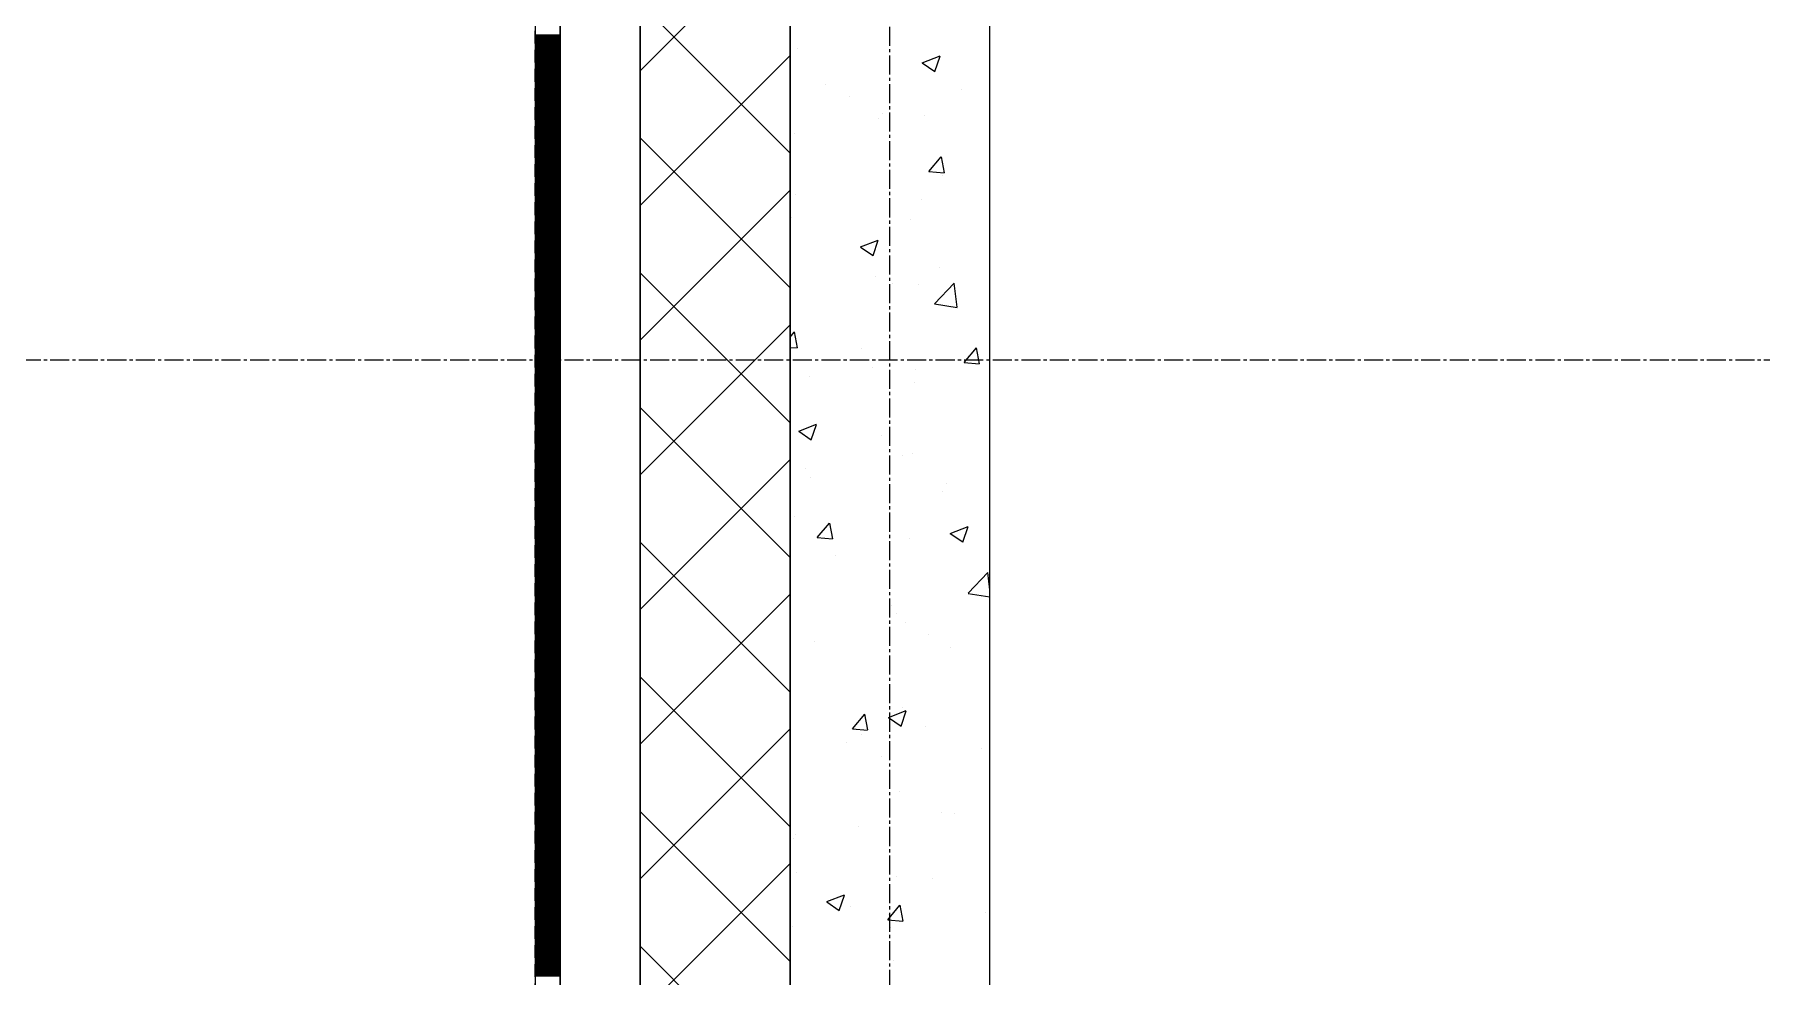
# Model space of a CAD drawing. Header units: millimetres. Extents: x 538266 to 1167394, y 114608 to 637157.
# Drawn here: x 828382 to 830110, y 208996 to 209938 of the extents above; entities that cross this region are included whole.
import ezdxf
from ezdxf.enums import TextEntityAlignment as Align

# ---------------------------------------------------------------- set-up
doc = ezdxf.new("R2010")
doc.units = ezdxf.units.MM
doc.linetypes.add('CENTER2', pattern=[28.575, 19.05, -3.175, 3.175, -3.175])
doc.linetypes.add('DASHED', pattern=[19.05, 12.7, -6.35])
doc.layers.get('Defpoints').update_dxf_attribs({"color": 140})
doc.layers.add('АР_Делит', color=120, linetype='Continuous', lineweight=0, plot=False)
for name, color, linetype, lineweight in [('АР_Стены ПЕНОблок', 52, 'Continuous', 20), ('АР_Тонкая', 254, 'Continuous', 5), ('АР_Утеплитель', 31, 'Continuous', 0), ('АР_Штриховка', 8, 'Continuous', 0)]:
    doc.layers.add(name, color=color, linetype=linetype, lineweight=lineweight)
doc.layers.add('РД_Оси_100', color=7, linetype='Continuous', lineweight=0, true_color=0x525252)
doc.styles.add('style1', font='ARIALN.TTF')

# ---------------------------------------------------------------- blocks, each defined once
blk = doc.blocks.new('2_этаж')
at = {"layer": 'АР_Стены ПЕНОблок', "color": 18, "linetype": 'Continuous', "lineweight": 20, "true_color": 0x000000}
for p, q in [((672773.6, 213213.2), (672773.6, 137013.2)), ((672973.6, 137013.2), (672973.6, 213213.2))]:
    blk.add_line(p, q, dxfattribs=at)
at = {"layer": 'АР_Тонкая', "color": 18, "linetype": 'Continuous', "lineweight": 5, "true_color": 0x000000}
for p, q in [((672518.6, 213213.2), (672518.6, 137013.2)), ((672543.6, 213213.2), (672543.6, 137013.2)), ((672543.6, 137013.2), (672543.6, 213213.2)), ((672623.6, 137013.2), (672623.6, 213213.2))]:
    blk.add_line(p, q, dxfattribs=at)
at = {"layer": 'АР_Утеплитель', "color": 18, "linetype": 'Continuous', "lineweight": 0, "true_color": 0x000000}
for p, q in [((672623.6, 213213.2), (672623.6, 137013.2)), ((672773.6, 137013.2), (672773.6, 213213.2))]:
    blk.add_line(p, q, dxfattribs=at)
at = {"layer": 'АР_Штриховка', "color": 18, "linetype": 'Continuous', "lineweight": 0, "true_color": 0x000000}
for p, q in [((672623.6, 209902.2), (672773.6, 210052.2)), ((672773.6, 209819.7), (672623.6, 209969.7)), ((672518.6, 209938), (672543.6, 209938)), ((672518.6, 209937), (672543.6, 209937)), ((672518.6, 209936), (672543.6, 209936)), ((672518.6, 209935), (672543.6, 209935)), ((672518.6, 209934), (672543.6, 209934)), ((672518.6, 209933), (672543.6, 209933)), ((672518.6, 209932), (672543.6, 209932)), ((672518.6, 209931), (672543.6, 209931)), ((672518.6, 209930), (672543.6, 209930)), ((672518.6, 209929), (672543.6, 209929)), ((672518.6, 209928), (672543.6, 209928)), ((672518.6, 209927), (672543.6, 209927)), ((672518.6, 209926), (672543.6, 209926)), ((672518.6, 209925), (672543.6, 209925)), ((672518.6, 209924), (672543.6, 209924)), ((672518.6, 209923), (672543.6, 209923)), ((672518.6, 209922), (672543.6, 209922)), ((672518.6, 209921), (672543.6, 209921)), ((672518.6, 209920), (672543.6, 209920)), ((672518.6, 209919), (672543.6, 209919)), ((672518.6, 209918), (672543.6, 209918)), ((672518.6, 209917), (672543.6, 209917)), ((672518.6, 209916), (672543.6, 209916)), ((672518.6, 209915), (672543.6, 209915)), ((672518.6, 209914), (672543.6, 209914)), ((672518.6, 209913), (672543.6, 209913)), ((672518.6, 209912), (672543.6, 209912)), ((672518.6, 209911), (672543.6, 209911)), ((672518.6, 209910), (672543.6, 209910)), ((672623.6, 209767.5), (672773.6, 209917.5)), ((672780.8, 209924.3), (672780.8, 209924.3)), ((672905.9, 209910.3), (672923.7, 209917.1)), ((672905.9, 209910.1), (672918.5, 209901.6)), ((672918.5, 209901.6), (672923.7, 209916.9)), ((672518.6, 209909), (672543.6, 209909)), ((672518.6, 209908), (672543.6, 209908)), ((672518.6, 209907), (672543.6, 209907)), ((672518.6, 209906), (672543.6, 209906)), ((672518.6, 209905), (672543.6, 209905)), ((672518.6, 209904), (672543.6, 209904)), ((672518.6, 209903), (672543.6, 209903)), ((672518.6, 209902), (672543.6, 209902)), ((672518.6, 209901), (672543.6, 209901)), ((672518.6, 209900), (672543.6, 209900)), ((672518.6, 209899), (672543.6, 209899)), ((672518.6, 209898), (672543.6, 209898)), ((672518.6, 209897), (672543.6, 209897)), ((672518.6, 209896), (672543.6, 209896)), ((672518.6, 209895), (672543.6, 209895)), ((672518.6, 209894), (672543.6, 209894)), ((672518.6, 209893), (672543.6, 209893)), ((672518.6, 209892), (672543.6, 209892)), ((672518.6, 209891), (672543.6, 209891)), ((672518.6, 209890), (672543.6, 209890)), ((672518.6, 209889), (672543.6, 209889)), ((672518.6, 209888), (672543.6, 209888)), ((672518.6, 209887), (672543.6, 209887)), ((672518.6, 209886), (672543.6, 209886)), ((672518.6, 209885), (672543.6, 209885)), ((672518.6, 209884), (672543.6, 209884)), ((672518.6, 209883), (672543.6, 209883)), ((672518.6, 209882), (672543.6, 209882)), ((672518.6, 209881), (672543.6, 209881)), ((672518.6, 209880), (672543.6, 209880)), ((672518.6, 209879), (672543.6, 209879)), ((672518.6, 209878), (672543.6, 209878)), ((672518.6, 209877), (672543.6, 209877)), ((672518.6, 209876), (672543.6, 209876)), ((672518.6, 209875), (672543.6, 209875)), ((672809.1, 209888.8), (672809.1, 209888.8)), ((672832.8, 209876.2), (672832.8, 209876.2)), ((672944.7, 209883), (672944.7, 209883)), ((672518.6, 209874), (672543.6, 209874)), ((672518.6, 209873), (672543.6, 209873)), ((672518.6, 209872), (672543.6, 209872)), ((672518.6, 209871), (672543.6, 209871)), ((672518.6, 209870), (672543.6, 209870)), ((672518.6, 209869), (672543.6, 209869)), ((672518.6, 209868), (672543.6, 209868)), ((672518.6, 209867), (672543.6, 209867)), ((672518.6, 209866), (672543.6, 209866)), ((672518.6, 209865), (672543.6, 209865)), ((672518.6, 209864), (672543.6, 209864)), ((672518.6, 209863), (672543.6, 209863)), ((672518.6, 209862), (672543.6, 209862)), ((672518.6, 209861), (672543.6, 209861)), ((672518.6, 209860), (672543.6, 209860)), ((672518.6, 209859), (672543.6, 209859)), ((672518.6, 209858), (672543.6, 209858)), ((672866.2, 209859.3), (672866.2, 209859.3)), ((672908.2, 209857.6), (672908.2, 209857.6)), ((672518.6, 209857), (672543.6, 209857)), ((672518.6, 209856), (672543.6, 209856)), ((672518.6, 209855), (672543.6, 209855)), ((672518.6, 209854), (672543.6, 209854)), ((672518.6, 209853), (672543.6, 209853)), ((672518.6, 209852), (672543.6, 209852)), ((672518.6, 209851), (672543.6, 209851)), ((672518.6, 209850), (672543.6, 209850)), ((672518.6, 209849), (672543.6, 209849)), ((672518.6, 209848), (672543.6, 209848)), ((672518.6, 209847), (672543.6, 209847)), ((672518.6, 209846), (672543.6, 209846)), ((672518.6, 209845), (672543.6, 209845)), ((672518.6, 209844), (672543.6, 209844)), ((672518.6, 209843), (672543.6, 209843)), ((672518.6, 209842), (672543.6, 209842)), ((672518.6, 209841), (672543.6, 209841)), ((672862.6, 209854.6), (672862.6, 209854.6)), ((672518.6, 209840), (672543.6, 209840)), ((672518.6, 209839), (672543.6, 209839)), ((672518.6, 209838), (672543.6, 209838)), ((672518.6, 209837), (672543.6, 209837)), ((672518.6, 209836), (672543.6, 209836)), ((672518.6, 209835), (672543.6, 209835)), ((672518.6, 209834), (672543.6, 209834)), ((672518.6, 209833), (672543.6, 209833)), ((672518.6, 209832), (672543.6, 209832)), ((672518.6, 209831), (672543.6, 209831)), ((672518.6, 209830), (672543.6, 209830)), ((672518.6, 209829), (672543.6, 209829)), ((672518.6, 209828), (672543.6, 209828)), ((672518.6, 209827), (672543.6, 209827)), ((672518.6, 209826), (672543.6, 209826)), ((672518.6, 209825), (672543.6, 209825)), ((672518.6, 209824), (672543.6, 209824)), ((672518.6, 209823), (672543.6, 209823)), ((672773.6, 209685), (672623.6, 209835)), ((672777.7, 209839.7), (672777.7, 209839.7)), ((672518.6, 209822), (672543.6, 209822)), ((672518.6, 209821), (672543.6, 209821)), ((672518.6, 209820), (672543.6, 209820)), ((672518.6, 209819), (672543.6, 209819)), ((672518.6, 209818), (672543.6, 209818)), ((672518.6, 209817), (672543.6, 209817)), ((672518.6, 209816), (672543.6, 209816)), ((672518.6, 209815), (672543.6, 209815)), ((672518.6, 209814), (672543.6, 209814)), ((672518.6, 209813), (672543.6, 209813)), ((672518.6, 209812), (672543.6, 209812)), ((672518.6, 209811), (672543.6, 209811)), ((672518.6, 209810), (672543.6, 209810)), ((672518.6, 209809), (672543.6, 209809)), ((672518.6, 209808), (672543.6, 209808)), ((672518.6, 209807), (672543.6, 209807)), ((672518.6, 209806), (672543.6, 209806)), ((672912.5, 209801.5), (672924.7, 209816.1)), ((672928, 209800.2), (672925, 209816.1)), ((672518.6, 209805), (672543.6, 209805)), ((672518.6, 209804), (672543.6, 209804)), ((672518.6, 209803), (672543.6, 209803)), ((672518.6, 209802), (672543.6, 209802)), ((672518.6, 209801), (672543.6, 209801)), ((672518.6, 209800), (672543.6, 209800)), ((672518.6, 209799), (672543.6, 209799)), ((672518.6, 209798), (672543.6, 209798)), ((672518.6, 209797), (672543.6, 209797)), ((672518.6, 209796), (672543.6, 209796)), ((672518.6, 209795), (672543.6, 209795)), ((672518.6, 209794), (672543.6, 209794)), ((672518.6, 209793), (672543.6, 209793)), ((672518.6, 209792), (672543.6, 209792)), ((672518.6, 209791), (672543.6, 209791)), ((672518.6, 209790), (672543.6, 209790)), ((672518.6, 209789), (672543.6, 209789)), ((672912.5, 209801.5), (672927.7, 209800.1)), ((672926.4, 209797.1), (672926.4, 209797.1)), ((672927.1, 209803.5), (672927.1, 209803.5)), ((672518.6, 209788), (672543.6, 209788)), ((672518.6, 209787), (672543.6, 209787)), ((672518.6, 209786), (672543.6, 209786)), ((672518.6, 209785), (672543.6, 209785)), ((672518.6, 209784), (672543.6, 209784)), ((672518.6, 209783), (672543.6, 209783)), ((672518.6, 209782), (672543.6, 209782)), ((672518.6, 209781), (672543.6, 209781)), ((672518.6, 209780), (672543.6, 209780)), ((672518.6, 209779), (672543.6, 209779)), ((672518.6, 209778), (672543.6, 209778)), ((672518.6, 209777), (672543.6, 209777)), ((672518.6, 209776), (672543.6, 209776)), ((672518.6, 209775), (672543.6, 209775)), ((672518.6, 209774), (672543.6, 209774)), ((672518.6, 209773), (672543.6, 209773)), ((672518.6, 209772), (672543.6, 209772)), ((672518.6, 209771), (672543.6, 209771)), ((672623.6, 209632.8), (672773.6, 209782.8)), ((672778.9, 209778.1), (672778.9, 209778.1)), ((672905.1, 209773.1), (672905.1, 209773.1)), ((672518.6, 209770), (672543.6, 209770)), ((672518.6, 209769), (672543.6, 209769)), ((672518.6, 209768), (672543.6, 209768)), ((672518.6, 209767), (672543.6, 209767)), ((672518.6, 209766), (672543.6, 209766)), ((672518.6, 209765), (672543.6, 209765)), ((672518.6, 209764), (672543.6, 209764)), ((672518.6, 209763), (672543.6, 209763)), ((672518.6, 209762), (672543.6, 209762)), ((672518.6, 209761), (672543.6, 209761)), ((672518.6, 209760), (672543.6, 209760)), ((672518.6, 209759), (672543.6, 209759)), ((672518.6, 209758), (672543.6, 209758)), ((672518.6, 209757), (672543.6, 209757)), ((672518.6, 209756), (672543.6, 209756)), ((672518.6, 209755), (672543.6, 209755)), ((672518.6, 209754), (672543.6, 209754)), ((672774.7, 209755.2), (672774.7, 209755.2)), ((672894.1, 209753.9), (672894.1, 209753.9)), ((672518.6, 209753), (672543.6, 209753)), ((672518.6, 209752), (672543.6, 209752)), ((672518.6, 209751), (672543.6, 209751)), ((672518.6, 209750), (672543.6, 209750)), ((672518.6, 209749), (672543.6, 209749)), ((672518.6, 209748), (672543.6, 209748)), ((672518.6, 209747), (672543.6, 209747)), ((672518.6, 209746), (672543.6, 209746)), ((672518.6, 209745), (672543.6, 209745)), ((672518.6, 209744), (672543.6, 209744)), ((672518.6, 209743), (672543.6, 209743)), ((672518.6, 209742), (672543.6, 209742)), ((672518.6, 209741), (672543.6, 209741)), ((672518.6, 209740), (672543.6, 209740)), ((672518.6, 209739), (672543.6, 209739)), ((672518.6, 209738), (672543.6, 209738)), ((672518.6, 209737), (672543.6, 209737)), ((672518.6, 209736), (672543.6, 209736)), ((672518.6, 209735), (672543.6, 209735)), ((672518.6, 209734), (672543.6, 209734)), ((672518.6, 209733), (672543.6, 209733)), ((672518.6, 209732), (672543.6, 209732)), ((672518.6, 209731), (672543.6, 209731)), ((672518.6, 209730), (672543.6, 209730)), ((672518.6, 209729), (672543.6, 209729)), ((672518.6, 209728), (672543.6, 209728)), ((672518.6, 209727), (672543.6, 209727)), ((672518.6, 209726), (672543.6, 209726)), ((672518.6, 209725), (672543.6, 209725)), ((672518.6, 209724), (672543.6, 209724)), ((672518.6, 209723), (672543.6, 209723)), ((672518.6, 209722), (672543.6, 209722)), ((672518.6, 209721), (672543.6, 209721)), ((672518.6, 209720), (672543.6, 209720)), ((672844.1, 209726.1), (672861.9, 209732.9)), ((672844.1, 209725.9), (672856.7, 209717.4)), ((672856.7, 209717.4), (672861.9, 209732.7)), ((672518.6, 209719), (672543.6, 209719)), ((672518.6, 209718), (672543.6, 209718)), ((672518.6, 209717), (672543.6, 209717)), ((672518.6, 209716), (672543.6, 209716)), ((672518.6, 209715), (672543.6, 209715)), ((672518.6, 209714), (672543.6, 209714)), ((672518.6, 209713), (672543.6, 209713)), ((672518.6, 209712), (672543.6, 209712)), ((672518.6, 209711), (672543.6, 209711)), ((672518.6, 209710), (672543.6, 209710)), ((672518.6, 209709), (672543.6, 209709)), ((672518.6, 209708), (672543.6, 209708)), ((672518.6, 209707), (672543.6, 209707)), ((672518.6, 209706), (672543.6, 209706)), ((672518.6, 209705), (672543.6, 209705)), ((672518.6, 209704), (672543.6, 209704)), ((672518.6, 209703), (672543.6, 209703)), ((672518.6, 209702), (672543.6, 209702)), ((672923.1, 209705.3), (672923.1, 209705.3)), ((672518.6, 209701), (672543.6, 209701)), ((672518.6, 209700), (672543.6, 209700)), ((672518.6, 209699), (672543.6, 209699)), ((672518.6, 209698), (672543.6, 209698)), ((672518.6, 209697), (672543.6, 209697)), ((672518.6, 209696), (672543.6, 209696)), ((672518.6, 209695), (672543.6, 209695)), ((672518.6, 209694), (672543.6, 209694)), ((672518.6, 209693), (672543.6, 209693)), ((672518.6, 209692), (672543.6, 209692)), ((672518.6, 209691), (672543.6, 209691)), ((672518.6, 209690), (672543.6, 209690)), ((672518.6, 209689), (672543.6, 209689)), ((672518.6, 209688), (672543.6, 209688)), ((672518.6, 209687), (672543.6, 209687)), ((672518.6, 209686), (672543.6, 209686)), ((672518.6, 209685), (672543.6, 209685)), ((672773.6, 209550.2), (672623.6, 209700.2)), ((672859.5, 209696.9), (672859.5, 209696.9)), ((672875.9, 209689.2), (672875.9, 209689.2)), ((672902, 209688.5), (672902, 209688.5)), ((672918, 209669.2), (672937.8, 209689.8)), ((672940.7, 209665.7), (672937.9, 209689.8)), ((672518.6, 209684), (672543.6, 209684)), ((672518.6, 209683), (672543.6, 209683)), ((672518.6, 209682), (672543.6, 209682)), ((672518.6, 209681), (672543.6, 209681)), ((672518.6, 209680), (672543.6, 209680)), ((672518.6, 209679), (672543.6, 209679)), ((672518.6, 209678), (672543.6, 209678)), ((672518.6, 209677), (672543.6, 209677)), ((672518.6, 209676), (672543.6, 209676)), ((672518.6, 209675), (672543.6, 209675)), ((672518.6, 209674), (672543.6, 209674)), ((672518.6, 209673), (672543.6, 209673)), ((672518.6, 209672), (672543.6, 209672)), ((672518.6, 209671), (672543.6, 209671)), ((672518.6, 209670), (672543.6, 209670)), ((672518.6, 209669), (672543.6, 209669)), ((672518.6, 209668), (672543.6, 209668)), ((672918.1, 209669.1), (672940.7, 209665.6)), ((672518.6, 209667), (672543.6, 209667)), ((672518.6, 209666), (672543.6, 209666)), ((672518.6, 209665), (672543.6, 209665)), ((672518.6, 209664), (672543.6, 209664)), ((672518.6, 209663), (672543.6, 209663)), ((672518.6, 209662), (672543.6, 209662)), ((672518.6, 209661), (672543.6, 209661)), ((672518.6, 209660), (672543.6, 209660)), ((672518.6, 209659), (672543.6, 209659)), ((672518.6, 209658), (672543.6, 209658)), ((672518.6, 209657), (672543.6, 209657)), ((672518.6, 209656), (672543.6, 209656)), ((672518.6, 209655), (672543.6, 209655)), ((672518.6, 209654), (672543.6, 209654)), ((672518.6, 209653), (672543.6, 209653)), ((672518.6, 209652), (672543.6, 209652)), ((672518.6, 209651), (672543.6, 209651)), ((672518.6, 209650), (672543.6, 209650)), ((672518.6, 209649), (672543.6, 209649)), ((672518.6, 209648), (672543.6, 209648)), ((672518.6, 209647), (672543.6, 209647)), ((672518.6, 209646), (672543.6, 209646)), ((672518.6, 209645), (672543.6, 209645)), ((672518.6, 209644), (672543.6, 209644)), ((672518.6, 209643), (672543.6, 209643)), ((672518.6, 209642), (672543.6, 209642)), ((672518.6, 209641), (672543.6, 209641)), ((672518.6, 209640), (672543.6, 209640)), ((672518.6, 209639), (672543.6, 209639)), ((672518.6, 209638), (672543.6, 209638)), ((672518.6, 209637), (672543.6, 209637)), ((672518.6, 209636), (672543.6, 209636)), ((672518.6, 209635), (672543.6, 209635)), ((672518.6, 209634), (672543.6, 209634)), ((672518.6, 209633), (672543.6, 209633)), ((672623.6, 209498.1), (672773.6, 209648.1)), ((672773.6, 209635.9), (672777.8, 209640.9)), ((672781, 209625.1), (672778.1, 209641)), ((672518.6, 209632), (672543.6, 209632)), ((672518.6, 209631), (672543.6, 209631)), ((672518.6, 209630), (672543.6, 209630)), ((672518.6, 209629), (672543.6, 209629)), ((672518.6, 209628), (672543.6, 209628)), ((672518.6, 209627), (672543.6, 209627)), ((672518.6, 209626), (672543.6, 209626)), ((672518.6, 209625), (672543.6, 209625)), ((672518.6, 209624), (672543.6, 209624)), ((672518.6, 209623), (672543.6, 209623)), ((672518.6, 209622), (672543.6, 209622)), ((672518.6, 209621), (672543.6, 209621)), ((672518.6, 209620), (672543.6, 209620)), ((672518.6, 209619), (672543.6, 209619)), ((672518.6, 209618), (672543.6, 209618)), ((672518.6, 209617), (672543.6, 209617)), ((672518.6, 209616), (672543.6, 209616)), ((672773.6, 209625.6), (672780.7, 209625)), ((672844.7, 209624.1), (672844.7, 209624.1)), ((672947.7, 209610.4), (672960, 209625)), ((672952.5, 209617.8), (672952.5, 209617.8)), ((672963.2, 209609.1), (672960.3, 209625.1)), ((672518.6, 209615), (672543.6, 209615)), ((672518.6, 209614), (672543.6, 209614)), ((672518.6, 209613), (672543.6, 209613)), ((672518.6, 209612), (672543.6, 209612)), ((672518.6, 209611), (672543.6, 209611)), ((672518.6, 209610), (672543.6, 209610)), ((672518.6, 209609), (672543.6, 209609)), ((672518.6, 209608), (672543.6, 209608)), ((672518.6, 209607), (672543.6, 209607)), ((672518.6, 209606), (672543.6, 209606)), ((672518.6, 209605), (672543.6, 209605)), ((672518.6, 209604), (672543.6, 209604)), ((672518.6, 209603), (672543.6, 209603)), ((672518.6, 209602), (672543.6, 209602)), ((672518.6, 209601), (672543.6, 209601)), ((672518.6, 209600), (672543.6, 209600)), ((672518.6, 209599), (672543.6, 209599)), ((672856.3, 209605.1), (672856.3, 209605.1)), ((672898.9, 209603.9), (672898.9, 209603.9)), ((672947.7, 209610.4), (672962.9, 209609.1)), ((672518.6, 209598), (672543.6, 209598)), ((672518.6, 209597), (672543.6, 209597)), ((672518.6, 209596), (672543.6, 209596)), ((672518.6, 209595), (672543.6, 209595)), ((672518.6, 209594), (672543.6, 209594)), ((672518.6, 209593), (672543.6, 209593)), ((672518.6, 209592), (672543.6, 209592)), ((672518.6, 209591), (672543.6, 209591)), ((672518.6, 209590), (672543.6, 209590)), ((672518.6, 209589), (672543.6, 209589)), ((672518.6, 209588), (672543.6, 209588)), ((672518.6, 209587), (672543.6, 209587)), ((672518.6, 209586), (672543.6, 209586)), ((672518.6, 209585), (672543.6, 209585)), ((672518.6, 209584), (672543.6, 209584)), ((672518.6, 209583), (672543.6, 209583)), ((672518.6, 209582), (672543.6, 209582)), ((672518.6, 209581), (672543.6, 209581)), ((672792.7, 209596.7), (672792.7, 209596.7)), ((672898.2, 209590), (672898.2, 209590)), ((672518.6, 209580), (672543.6, 209580)), ((672518.6, 209579), (672543.6, 209579)), ((672518.6, 209578), (672543.6, 209578)), ((672518.6, 209577), (672543.6, 209577)), ((672518.6, 209576), (672543.6, 209576)), ((672518.6, 209575), (672543.6, 209575)), ((672518.6, 209574), (672543.6, 209574)), ((672518.6, 209573), (672543.6, 209573)), ((672518.6, 209572), (672543.6, 209572)), ((672518.6, 209571), (672543.6, 209571)), ((672518.6, 209570), (672543.6, 209570)), ((672518.6, 209569), (672543.6, 209569)), ((672518.6, 209568), (672543.6, 209568)), ((672518.6, 209567), (672543.6, 209567)), ((672518.6, 209566), (672543.6, 209566)), ((672518.6, 209565), (672543.6, 209565)), ((672518.6, 209564), (672543.6, 209564)), ((672773.6, 209415.5), (672623.6, 209565.5)), ((672518.6, 209563), (672543.6, 209563)), ((672518.6, 209562), (672543.6, 209562)), ((672518.6, 209561), (672543.6, 209561)), ((672518.6, 209560), (672543.6, 209560)), ((672518.6, 209559), (672543.6, 209559)), ((672518.6, 209558), (672543.6, 209558)), ((672518.6, 209557), (672543.6, 209557)), ((672518.6, 209556), (672543.6, 209556)), ((672518.6, 209555), (672543.6, 209555)), ((672518.6, 209554), (672543.6, 209554)), ((672518.6, 209553), (672543.6, 209553)), ((672518.6, 209552), (672543.6, 209552)), ((672518.6, 209551), (672543.6, 209551)), ((672518.6, 209550), (672543.6, 209550)), ((672518.6, 209549), (672543.6, 209549)), ((672518.6, 209548), (672543.6, 209548)), ((672518.6, 209547), (672543.6, 209547)), ((672782.3, 209541.9), (672800.1, 209548.7)), ((672794.9, 209533.2), (672800.1, 209548.6)), ((672518.6, 209546), (672543.6, 209546)), ((672518.6, 209545), (672543.6, 209545)), ((672518.6, 209544), (672543.6, 209544)), ((672518.6, 209543), (672543.6, 209543)), ((672518.6, 209542), (672543.6, 209542)), ((672518.6, 209541), (672543.6, 209541)), ((672518.6, 209540), (672543.6, 209540)), ((672518.6, 209539), (672543.6, 209539)), ((672518.6, 209538), (672543.6, 209538)), ((672518.6, 209537), (672543.6, 209537)), ((672518.6, 209536), (672543.6, 209536)), ((672518.6, 209535), (672543.6, 209535)), ((672518.6, 209534), (672543.6, 209534)), ((672518.6, 209533), (672543.6, 209533)), ((672518.6, 209532), (672543.6, 209532)), ((672518.6, 209531), (672543.6, 209531)), ((672518.6, 209530), (672543.6, 209530)), ((672782.3, 209541.7), (672794.9, 209533.2)), ((672865.5, 209537.7), (672865.5, 209537.7)), ((672518.6, 209529), (672543.6, 209529)), ((672518.6, 209528), (672543.6, 209528)), ((672518.6, 209527), (672543.6, 209527)), ((672518.6, 209526), (672543.6, 209526)), ((672518.6, 209525), (672543.6, 209525)), ((672518.6, 209524), (672543.6, 209524)), ((672518.6, 209523), (672543.6, 209523)), ((672518.6, 209522), (672543.6, 209522)), ((672518.6, 209521), (672543.6, 209521)), ((672518.6, 209520), (672543.6, 209520)), ((672518.6, 209519), (672543.6, 209519)), ((672518.6, 209518), (672543.6, 209518)), ((672518.6, 209517), (672543.6, 209517)), ((672518.6, 209516), (672543.6, 209516)), ((672518.6, 209515), (672543.6, 209515)), ((672518.6, 209514), (672543.6, 209514)), ((672518.6, 209513), (672543.6, 209513)), ((672518.6, 209512), (672543.6, 209512)), ((672623.6, 209363.4), (672773.6, 209513.4)), ((672885.7, 209517.6), (672885.7, 209517.6)), ((672895.8, 209519.4), (672895.8, 209519.4)), ((672518.6, 209511), (672543.6, 209511)), ((672518.6, 209510), (672543.6, 209510)), ((672518.6, 209509), (672543.6, 209509)), ((672518.6, 209508), (672543.6, 209508)), ((672518.6, 209507), (672543.6, 209507)), ((672518.6, 209506), (672543.6, 209506)), ((672518.6, 209505), (672543.6, 209505)), ((672518.6, 209504), (672543.6, 209504)), ((672518.6, 209503), (672543.6, 209503)), ((672518.6, 209502), (672543.6, 209502)), ((672518.6, 209501), (672543.6, 209501)), ((672518.6, 209500), (672543.6, 209500)), ((672518.6, 209499), (672543.6, 209499)), ((672518.6, 209498), (672543.6, 209498)), ((672518.6, 209497), (672543.6, 209497)), ((672518.6, 209496), (672543.6, 209496)), ((672518.6, 209495), (672543.6, 209495)), ((672789.5, 209504.9), (672789.5, 209504.9)), ((672794.1, 209495), (672794.1, 209495)), ((672518.6, 209494), (672543.6, 209494)), ((672518.6, 209493), (672543.6, 209493)), ((672518.6, 209492), (672543.6, 209492)), ((672518.6, 209491), (672543.6, 209491)), ((672518.6, 209490), (672543.6, 209490)), ((672518.6, 209489), (672543.6, 209489)), ((672518.6, 209488), (672543.6, 209488)), ((672518.6, 209487), (672543.6, 209487)), ((672518.6, 209486), (672543.6, 209486)), ((672518.6, 209485), (672543.6, 209485)), ((672518.6, 209484), (672543.6, 209484)), ((672518.6, 209483), (672543.6, 209483)), ((672518.6, 209482), (672543.6, 209482)), ((672518.6, 209481), (672543.6, 209481)), ((672518.6, 209480), (672543.6, 209480)), ((672518.6, 209479), (672543.6, 209479)), ((672518.6, 209478), (672543.6, 209478)), ((672926.3, 209481.9), (672926.3, 209481.9)), ((672929.7, 209489.3), (672929.7, 209489.3)), ((672518.6, 209477), (672543.6, 209477)), ((672518.6, 209476), (672543.6, 209476)), ((672518.6, 209475), (672543.6, 209475)), ((672518.6, 209474), (672543.6, 209474)), ((672518.6, 209473), (672543.6, 209473)), ((672518.6, 209472), (672543.6, 209472)), ((672518.6, 209471), (672543.6, 209471)), ((672518.6, 209470), (672543.6, 209470)), ((672518.6, 209469), (672543.6, 209469)), ((672518.6, 209468), (672543.6, 209468)), ((672518.6, 209467), (672543.6, 209467)), ((672518.6, 209466), (672543.6, 209466)), ((672518.6, 209465), (672543.6, 209465)), ((672518.6, 209464), (672543.6, 209464)), ((672518.6, 209463), (672543.6, 209463)), ((672518.6, 209462), (672543.6, 209462)), ((672518.6, 209461), (672543.6, 209461)), ((672518.6, 209460), (672543.6, 209460)), ((672518.6, 209459), (672543.6, 209459)), ((672518.6, 209458), (672543.6, 209458)), ((672518.6, 209457), (672543.6, 209457)), ((672518.6, 209456), (672543.6, 209456)), ((672518.6, 209455), (672543.6, 209455)), ((672518.6, 209454), (672543.6, 209454)), ((672518.6, 209453), (672543.6, 209453)), ((672518.6, 209452), (672543.6, 209452)), ((672518.6, 209451), (672543.6, 209451)), ((672518.6, 209450), (672543.6, 209450)), ((672518.6, 209449), (672543.6, 209449)), ((672518.6, 209448), (672543.6, 209448)), ((672518.6, 209447), (672543.6, 209447)), ((672518.6, 209446), (672543.6, 209446)), ((672518.6, 209445), (672543.6, 209445)), ((672518.6, 209444), (672543.6, 209444)), ((672518.6, 209443), (672543.6, 209443)), ((672778.2, 209456.5), (672778.2, 209456.5)), ((672800.8, 209435.3), (672813, 209449.9)), ((672816.3, 209434), (672813.3, 209449.9)), ((672933.9, 209439.6), (672951.7, 209446.5)), ((672946.5, 209430.9), (672951.7, 209446.3)), ((672518.6, 209442), (672543.6, 209442)), ((672518.6, 209441), (672543.6, 209441)), ((672518.6, 209440), (672543.6, 209440)), ((672518.6, 209439), (672543.6, 209439)), ((672518.6, 209438), (672543.6, 209438)), ((672518.6, 209437), (672543.6, 209437)), ((672518.6, 209436), (672543.6, 209436)), ((672518.6, 209435), (672543.6, 209435)), ((672518.6, 209434), (672543.6, 209434)), ((672518.6, 209433), (672543.6, 209433)), ((672518.6, 209432), (672543.6, 209432)), ((672518.6, 209431), (672543.6, 209431)), ((672518.6, 209430), (672543.6, 209430)), ((672518.6, 209429), (672543.6, 209429)), ((672518.6, 209428), (672543.6, 209428)), ((672518.6, 209427), (672543.6, 209427)), ((672518.6, 209426), (672543.6, 209426)), ((672773.6, 209280.8), (672623.6, 209430.8)), ((672800.8, 209435.3), (672816, 209434)), ((672892.7, 209434.8), (672892.7, 209434.8)), ((672933.9, 209439.5), (672946.5, 209431)), ((672518.6, 209425), (672543.6, 209425)), ((672518.6, 209424), (672543.6, 209424)), ((672518.6, 209423), (672543.6, 209423)), ((672518.6, 209422), (672543.6, 209422)), ((672518.6, 209421), (672543.6, 209421)), ((672518.6, 209420), (672543.6, 209420)), ((672518.6, 209419), (672543.6, 209419)), ((672518.6, 209418), (672543.6, 209418)), ((672518.6, 209417), (672543.6, 209417)), ((672518.6, 209416), (672543.6, 209416)), ((672518.6, 209415), (672543.6, 209415)), ((672518.6, 209414), (672543.6, 209414)), ((672518.6, 209413), (672543.6, 209413)), ((672518.6, 209412), (672543.6, 209412)), ((672518.6, 209411), (672543.6, 209411)), ((672518.6, 209410), (672543.6, 209410)), ((672518.6, 209409), (672543.6, 209409)), ((672818.9, 209417.4), (672818.9, 209417.4)), ((672518.6, 209408), (672543.6, 209408)), ((672518.6, 209407), (672543.6, 209407)), ((672518.6, 209406), (672543.6, 209406)), ((672518.6, 209405), (672543.6, 209405)), ((672518.6, 209404), (672543.6, 209404)), ((672518.6, 209403), (672543.6, 209403)), ((672518.6, 209402), (672543.6, 209402)), ((672518.6, 209401), (672543.6, 209401)), ((672518.6, 209400), (672543.6, 209400)), ((672518.6, 209399), (672543.6, 209399)), ((672518.6, 209398), (672543.6, 209398)), ((672518.6, 209397), (672543.6, 209397)), ((672518.6, 209396), (672543.6, 209396)), ((672518.6, 209395), (672543.6, 209395)), ((672518.6, 209394), (672543.6, 209394)), ((672518.6, 209393), (672543.6, 209393)), ((672518.6, 209392), (672543.6, 209392)), ((672518.6, 209391), (672543.6, 209391)), ((672951.7, 209379.7), (672971.5, 209400.4)), ((672973.6, 209383.1), (672971.6, 209400.4)), ((672518.6, 209390), (672543.6, 209390)), ((672518.6, 209389), (672543.6, 209389)), ((672518.6, 209388), (672543.6, 209388)), ((672518.6, 209387), (672543.6, 209387)), ((672518.6, 209386), (672543.6, 209386)), ((672518.6, 209385), (672543.6, 209385)), ((672518.6, 209384), (672543.6, 209384)), ((672518.6, 209383), (672543.6, 209383)), ((672518.6, 209382), (672543.6, 209382)), ((672518.6, 209381), (672543.6, 209381)), ((672518.6, 209380), (672543.6, 209380)), ((672518.6, 209379), (672543.6, 209379)), ((672518.6, 209378), (672543.6, 209378)), ((672518.6, 209377), (672543.6, 209377)), ((672518.6, 209376), (672543.6, 209376)), ((672518.6, 209375), (672543.6, 209375)), ((672518.6, 209374), (672543.6, 209374)), ((672623.6, 209228.7), (672773.6, 209378.7)), ((672951.8, 209379.6), (672973.6, 209376.2)), ((672518.6, 209373), (672543.6, 209373)), ((672518.6, 209372), (672543.6, 209372)), ((672518.6, 209371), (672543.6, 209371)), ((672518.6, 209370), (672543.6, 209370)), ((672518.6, 209369), (672543.6, 209369)), ((672518.6, 209368), (672543.6, 209368)), ((672518.6, 209367), (672543.6, 209367)), ((672518.6, 209366), (672543.6, 209366)), ((672518.6, 209365), (672543.6, 209365)), ((672518.6, 209364), (672543.6, 209364)), ((672518.6, 209363), (672543.6, 209363)), ((672518.6, 209362), (672543.6, 209362)), ((672518.6, 209361), (672543.6, 209361)), ((672518.6, 209360), (672543.6, 209360)), ((672518.6, 209359), (672543.6, 209359)), ((672518.6, 209358), (672543.6, 209358)), ((672518.6, 209357), (672543.6, 209357)), ((672875.2, 209367.6), (672875.2, 209367.6)), ((672880.3, 209359.5), (672880.3, 209359.5)), ((672518.6, 209356), (672543.6, 209356)), ((672518.6, 209355), (672543.6, 209355)), ((672518.6, 209354), (672543.6, 209354)), ((672518.6, 209353), (672543.6, 209353)), ((672518.6, 209352), (672543.6, 209352)), ((672518.6, 209351), (672543.6, 209351)), ((672518.6, 209350), (672543.6, 209350)), ((672518.6, 209349), (672543.6, 209349)), ((672518.6, 209348), (672543.6, 209348)), ((672518.6, 209347), (672543.6, 209347)), ((672518.6, 209346), (672543.6, 209346)), ((672518.6, 209345), (672543.6, 209345)), ((672518.6, 209344), (672543.6, 209344)), ((672518.6, 209343), (672543.6, 209343)), ((672518.6, 209342), (672543.6, 209342)), ((672518.6, 209341), (672543.6, 209341)), ((672518.6, 209340), (672543.6, 209340)), ((672518.6, 209339), (672543.6, 209339)), ((672889.6, 209350.3), (672889.6, 209350.3)), ((672518.6, 209338), (672543.6, 209338)), ((672518.6, 209337), (672543.6, 209337)), ((672518.6, 209336), (672543.6, 209336)), ((672518.6, 209335), (672543.6, 209335)), ((672518.6, 209334), (672543.6, 209334)), ((672518.6, 209333), (672543.6, 209333)), ((672518.6, 209332), (672543.6, 209332)), ((672518.6, 209331), (672543.6, 209331)), ((672518.6, 209330), (672543.6, 209330)), ((672518.6, 209329), (672543.6, 209329)), ((672518.6, 209328), (672543.6, 209328)), ((672518.6, 209327), (672543.6, 209327)), ((672518.6, 209326), (672543.6, 209326)), ((672518.6, 209325), (672543.6, 209325)), ((672518.6, 209324), (672543.6, 209324)), ((672518.6, 209323), (672543.6, 209323)), ((672518.6, 209322), (672543.6, 209322)), ((672798.2, 209331.1), (672798.2, 209331.1)), ((672912.5, 209338.4), (672912.5, 209338.4)), ((672933.8, 209325.4), (672933.8, 209325.4)), ((672518.6, 209321), (672543.6, 209321)), ((672518.6, 209320), (672543.6, 209320)), ((672518.6, 209319), (672543.6, 209319)), ((672518.6, 209318), (672543.6, 209318)), ((672518.6, 209317), (672543.6, 209317)), ((672518.6, 209316), (672543.6, 209316)), ((672518.6, 209315), (672543.6, 209315)), ((672518.6, 209314), (672543.6, 209314)), ((672518.6, 209313), (672543.6, 209313)), ((672518.6, 209312), (672543.6, 209312)), ((672518.6, 209311), (672543.6, 209311)), ((672518.6, 209310), (672543.6, 209310)), ((672518.6, 209309), (672543.6, 209309)), ((672518.6, 209308), (672543.6, 209308)), ((672518.6, 209307), (672543.6, 209307)), ((672518.6, 209306), (672543.6, 209306)), ((672518.6, 209305), (672543.6, 209305)), ((672518.6, 209304), (672543.6, 209304)), ((672518.6, 209303), (672543.6, 209303)), ((672518.6, 209302), (672543.6, 209302)), ((672518.6, 209301), (672543.6, 209301)), ((672518.6, 209300), (672543.6, 209300)), ((672518.6, 209299), (672543.6, 209299)), ((672518.6, 209298), (672543.6, 209298)), ((672518.6, 209297), (672543.6, 209297)), ((672518.6, 209296), (672543.6, 209296)), ((672518.6, 209295), (672543.6, 209295)), ((672518.6, 209294), (672543.6, 209294)), ((672518.6, 209293), (672543.6, 209293)), ((672518.6, 209292), (672543.6, 209292)), ((672518.6, 209291), (672543.6, 209291)), ((672518.6, 209290), (672543.6, 209290)), ((672518.6, 209289), (672543.6, 209289)), ((672518.6, 209288), (672543.6, 209288)), ((672773.6, 209146.1), (672623.6, 209296.1)), ((672518.6, 209287), (672543.6, 209287)), ((672518.6, 209286), (672543.6, 209286)), ((672518.6, 209285), (672543.6, 209285)), ((672518.6, 209284), (672543.6, 209284)), ((672518.6, 209283), (672543.6, 209283)), ((672518.6, 209282), (672543.6, 209282)), ((672518.6, 209281), (672543.6, 209281)), ((672518.6, 209280), (672543.6, 209280)), ((672518.6, 209279), (672543.6, 209279)), ((672518.6, 209278), (672543.6, 209278)), ((672518.6, 209277), (672543.6, 209277)), ((672518.6, 209276), (672543.6, 209276)), ((672518.6, 209275), (672543.6, 209275)), ((672518.6, 209274), (672543.6, 209274)), ((672518.6, 209273), (672543.6, 209273)), ((672518.6, 209272), (672543.6, 209272)), ((672518.6, 209271), (672543.6, 209271)), ((672518.6, 209270), (672543.6, 209270)), ((672518.6, 209269), (672543.6, 209269)), ((672518.6, 209268), (672543.6, 209268)), ((672518.6, 209267), (672543.6, 209267)), ((672518.6, 209266), (672543.6, 209266)), ((672518.6, 209265), (672543.6, 209265)), ((672518.6, 209264), (672543.6, 209264)), ((672518.6, 209263), (672543.6, 209263)), ((672518.6, 209262), (672543.6, 209262)), ((672518.6, 209261), (672543.6, 209261)), ((672518.6, 209260), (672543.6, 209260)), ((672518.6, 209259), (672543.6, 209259)), ((672518.6, 209258), (672543.6, 209258)), ((672518.6, 209257), (672543.6, 209257)), ((672518.6, 209256), (672543.6, 209256)), ((672518.6, 209255), (672543.6, 209255)), ((672518.6, 209254), (672543.6, 209254)), ((672518.6, 209253), (672543.6, 209253)), ((672836, 209244.2), (672848.3, 209258.8)), ((672851.5, 209243), (672848.6, 209258.9)), ((672872.1, 209255.5), (672889.9, 209262.3)), ((672872.1, 209255.3), (672884.7, 209246.8)), ((672884.7, 209246.8), (672889.9, 209262.1)), ((672886.5, 209265.7), (672886.5, 209265.7)), ((672518.6, 209252), (672543.6, 209252)), ((672518.6, 209251), (672543.6, 209251)), ((672518.6, 209250), (672543.6, 209250)), ((672518.6, 209249), (672543.6, 209249)), ((672518.6, 209248), (672543.6, 209248)), ((672518.6, 209247), (672543.6, 209247)), ((672518.6, 209246), (672543.6, 209246)), ((672518.6, 209245), (672543.6, 209245)), ((672518.6, 209244), (672543.6, 209244)), ((672518.6, 209243), (672543.6, 209243)), ((672518.6, 209242), (672543.6, 209242)), ((672518.6, 209241), (672543.6, 209241)), ((672518.6, 209240), (672543.6, 209240)), ((672518.6, 209239), (672543.6, 209239)), ((672518.6, 209238), (672543.6, 209238)), ((672518.6, 209237), (672543.6, 209237)), ((672518.6, 209236), (672543.6, 209236)), ((672623.6, 209094), (672773.6, 209244)), ((672836, 209244.2), (672851.2, 209242.9)), ((672845.6, 209238.2), (672845.6, 209238.2)), ((672909.2, 209246.5), (672909.2, 209246.5)), ((672518.6, 209235), (672543.6, 209235)), ((672518.6, 209234), (672543.6, 209234)), ((672518.6, 209233), (672543.6, 209233)), ((672518.6, 209232), (672543.6, 209232)), ((672518.6, 209231), (672543.6, 209231)), ((672518.6, 209230), (672543.6, 209230)), ((672518.6, 209229), (672543.6, 209229)), ((672518.6, 209228), (672543.6, 209228)), ((672518.6, 209227), (672543.6, 209227)), ((672518.6, 209226), (672543.6, 209226)), ((672518.6, 209225), (672543.6, 209225)), ((672518.6, 209224), (672543.6, 209224)), ((672518.6, 209223), (672543.6, 209223)), ((672518.6, 209222), (672543.6, 209222)), ((672518.6, 209221), (672543.6, 209221)), ((672518.6, 209220), (672543.6, 209220)), ((672518.6, 209219), (672543.6, 209219)), ((672829.7, 209230.4), (672829.7, 209230.4)), ((672965.3, 209224.6), (672965.3, 209224.6)), ((672518.6, 209218), (672543.6, 209218)), ((672518.6, 209217), (672543.6, 209217)), ((672518.6, 209216), (672543.6, 209216)), ((672518.6, 209215), (672543.6, 209215)), ((672518.6, 209214), (672543.6, 209214)), ((672518.6, 209213), (672543.6, 209213)), ((672518.6, 209212), (672543.6, 209212)), ((672518.6, 209211), (672543.6, 209211)), ((672518.6, 209210), (672543.6, 209210)), ((672518.6, 209209), (672543.6, 209209)), ((672518.6, 209208), (672543.6, 209208)), ((672518.6, 209207), (672543.6, 209207)), ((672518.6, 209206), (672543.6, 209206)), ((672518.6, 209205), (672543.6, 209205)), ((672518.6, 209204), (672543.6, 209204)), ((672518.6, 209203), (672543.6, 209203)), ((672518.6, 209202), (672543.6, 209202)), ((672518.6, 209201), (672543.6, 209201)), ((672864.7, 209216), (672864.7, 209216)), ((672518.6, 209200), (672543.6, 209200)), ((672518.6, 209199), (672543.6, 209199)), ((672518.6, 209198), (672543.6, 209198)), ((672518.6, 209197), (672543.6, 209197)), ((672518.6, 209196), (672543.6, 209196)), ((672518.6, 209195), (672543.6, 209195)), ((672518.6, 209194), (672543.6, 209194)), ((672518.6, 209193), (672543.6, 209193)), ((672518.6, 209192), (672543.6, 209192)), ((672518.6, 209191), (672543.6, 209191)), ((672518.6, 209190), (672543.6, 209190)), ((672518.6, 209189), (672543.6, 209189)), ((672518.6, 209188), (672543.6, 209188)), ((672518.6, 209187), (672543.6, 209187)), ((672518.6, 209186), (672543.6, 209186)), ((672518.6, 209185), (672543.6, 209185)), ((672518.6, 209184), (672543.6, 209184)), ((672518.6, 209183), (672543.6, 209183)), ((672518.6, 209182), (672543.6, 209182)), ((672518.6, 209181), (672543.6, 209181)), ((672518.6, 209180), (672543.6, 209180)), ((672518.6, 209179), (672543.6, 209179)), ((672518.6, 209178), (672543.6, 209178)), ((672518.6, 209177), (672543.6, 209177)), ((672518.6, 209176), (672543.6, 209176)), ((672518.6, 209175), (672543.6, 209175)), ((672518.6, 209174), (672543.6, 209174)), ((672518.6, 209173), (672543.6, 209173)), ((672518.6, 209172), (672543.6, 209172)), ((672518.6, 209171), (672543.6, 209171)), ((672518.6, 209170), (672543.6, 209170)), ((672518.6, 209169), (672543.6, 209169)), ((672518.6, 209168), (672543.6, 209168)), ((672518.6, 209167), (672543.6, 209167)), ((672883.4, 209181.2), (672883.4, 209181.2)), ((672518.6, 209166), (672543.6, 209166)), ((672518.6, 209165), (672543.6, 209165)), ((672518.6, 209164), (672543.6, 209164)), ((672518.6, 209163), (672543.6, 209163)), ((672518.6, 209162), (672543.6, 209162)), ((672518.6, 209161), (672543.6, 209161)), ((672518.6, 209160), (672543.6, 209160)), ((672518.6, 209159), (672543.6, 209159)), ((672518.6, 209158), (672543.6, 209158)), ((672518.6, 209157), (672543.6, 209157)), ((672518.6, 209156), (672543.6, 209156)), ((672518.6, 209155), (672543.6, 209155)), ((672518.6, 209154), (672543.6, 209154)), ((672518.6, 209153), (672543.6, 209153)), ((672518.6, 209152), (672543.6, 209152)), ((672518.6, 209151), (672543.6, 209151)), ((672518.6, 209150), (672543.6, 209150)), ((672518.6, 209149), (672543.6, 209149)), ((672773.6, 209011.4), (672623.6, 209161.4)), ((672925.6, 209160.3), (672925.6, 209160.3)), ((672938.6, 209159), (672938.6, 209159)), ((672518.6, 209148), (672543.6, 209148)), ((672518.6, 209147), (672543.6, 209147)), ((672518.6, 209146), (672543.6, 209146)), ((672518.6, 209145), (672543.6, 209145)), ((672518.6, 209144), (672543.6, 209144)), ((672518.6, 209143), (672543.6, 209143)), ((672518.6, 209142), (672543.6, 209142)), ((672518.6, 209141), (672543.6, 209141)), ((672518.6, 209140), (672543.6, 209140)), ((672518.6, 209139), (672543.6, 209139)), ((672518.6, 209138), (672543.6, 209138)), ((672518.6, 209137), (672543.6, 209137)), ((672518.6, 209136), (672543.6, 209136)), ((672518.6, 209135), (672543.6, 209135)), ((672518.6, 209134), (672543.6, 209134)), ((672518.6, 209133), (672543.6, 209133)), ((672518.6, 209132), (672543.6, 209132)), ((672777.4, 209134.8), (672777.4, 209134.8)), ((672778.8, 209138), (672778.8, 209138)), ((672842.4, 209146.4), (672842.4, 209146.4)), ((672518.6, 209131), (672543.6, 209131)), ((672518.6, 209130), (672543.6, 209130)), ((672518.6, 209129), (672543.6, 209129)), ((672518.6, 209128), (672543.6, 209128)), ((672518.6, 209127), (672543.6, 209127)), ((672518.6, 209126), (672543.6, 209126)), ((672518.6, 209125), (672543.6, 209125)), ((672518.6, 209124), (672543.6, 209124)), ((672518.6, 209123), (672543.6, 209123)), ((672518.6, 209122), (672543.6, 209122)), ((672518.6, 209121), (672543.6, 209121)), ((672518.6, 209120), (672543.6, 209120)), ((672518.6, 209119), (672543.6, 209119)), ((672518.6, 209118), (672543.6, 209118)), ((672518.6, 209117), (672543.6, 209117)), ((672518.6, 209116), (672543.6, 209116)), ((672518.6, 209115), (672543.6, 209115)), ((672518.6, 209114), (672543.6, 209114)), ((672518.6, 209113), (672543.6, 209113)), ((672518.6, 209112), (672543.6, 209112)), ((672518.6, 209111), (672543.6, 209111)), ((672518.6, 209110), (672543.6, 209110)), ((672518.6, 209109), (672543.6, 209109)), ((672518.6, 209108), (672543.6, 209108)), ((672518.6, 209107), (672543.6, 209107)), ((672518.6, 209106), (672543.6, 209106)), ((672518.6, 209105), (672543.6, 209105)), ((672518.6, 209104), (672543.6, 209104)), ((672518.6, 209103), (672543.6, 209103)), ((672518.6, 209102), (672543.6, 209102)), ((672518.6, 209101), (672543.6, 209101)), ((672518.6, 209100), (672543.6, 209100)), ((672518.6, 209099), (672543.6, 209099)), ((672518.6, 209098), (672543.6, 209098)), ((672623.6, 208959.3), (672773.6, 209109.3)), ((672780.3, 209100.6), (672780.3, 209100.6)), ((672518.6, 209097), (672543.6, 209097)), ((672518.6, 209096), (672543.6, 209096)), ((672518.6, 209095), (672543.6, 209095)), ((672518.6, 209094), (672543.6, 209094)), ((672518.6, 209093), (672543.6, 209093)), ((672518.6, 209092), (672543.6, 209092)), ((672518.6, 209091), (672543.6, 209091)), ((672518.6, 209090), (672543.6, 209090)), ((672518.6, 209089), (672543.6, 209089)), ((672518.6, 209088), (672543.6, 209088)), ((672518.6, 209087), (672543.6, 209087)), ((672518.6, 209086), (672543.6, 209086)), ((672518.6, 209085), (672543.6, 209085)), ((672518.6, 209084), (672543.6, 209084)), ((672518.6, 209083), (672543.6, 209083)), ((672518.6, 209082), (672543.6, 209082)), ((672518.6, 209081), (672543.6, 209081)), ((672518.6, 209080), (672543.6, 209080)), ((672880.4, 209096.6), (672880.4, 209096.6)), ((672915.9, 209094.9), (672915.9, 209094.9)), ((672518.6, 209079), (672543.6, 209079)), ((672518.6, 209078), (672543.6, 209078)), ((672518.6, 209077), (672543.6, 209077)), ((672518.6, 209076), (672543.6, 209076)), ((672518.6, 209075), (672543.6, 209075)), ((672518.6, 209074), (672543.6, 209074)), ((672518.6, 209073), (672543.6, 209073)), ((672518.6, 209072), (672543.6, 209072)), ((672518.6, 209071), (672543.6, 209071)), ((672518.6, 209070), (672543.6, 209070)), ((672518.6, 209069), (672543.6, 209069)), ((672518.6, 209068), (672543.6, 209068)), ((672518.6, 209067), (672543.6, 209067)), ((672518.6, 209066), (672543.6, 209066)), ((672518.6, 209065), (672543.6, 209065)), ((672518.6, 209064), (672543.6, 209064)), ((672518.6, 209063), (672543.6, 209063)), ((672810.3, 209071.3), (672828.1, 209078.1)), ((672810.3, 209071.1), (672822.9, 209062.6)), ((672822.9, 209062.6), (672828.1, 209077.9)), ((672833.8, 209066.5), (672833.8, 209066.5)), ((672871.3, 209053.2), (672883.5, 209067.8)), ((672886.8, 209051.9), (672883.8, 209067.8)), ((672518.6, 209062), (672543.6, 209062)), ((672518.6, 209061), (672543.6, 209061)), ((672518.6, 209060), (672543.6, 209060)), ((672518.6, 209059), (672543.6, 209059)), ((672518.6, 209058), (672543.6, 209058)), ((672518.6, 209057), (672543.6, 209057)), ((672518.6, 209056), (672543.6, 209056)), ((672518.6, 209055), (672543.6, 209055)), ((672518.6, 209054), (672543.6, 209054)), ((672518.6, 209053), (672543.6, 209053)), ((672518.6, 209052), (672543.6, 209052)), ((672518.6, 209051), (672543.6, 209051)), ((672518.6, 209050), (672543.6, 209050)), ((672518.6, 209049), (672543.6, 209049)), ((672518.6, 209048), (672543.6, 209048)), ((672518.6, 209047), (672543.6, 209047)), ((672518.6, 209046), (672543.6, 209046)), ((672775.6, 209046.2), (672775.6, 209046.2)), ((672871.3, 209053.2), (672886.5, 209051.9)), ((672871.8, 209058.9), (672871.8, 209058.9)), ((672874.4, 209045.9), (672874.4, 209045.9)), ((672969.4, 209060.7), (672969.4, 209060.7)), ((672518.6, 209045), (672543.6, 209045)), ((672518.6, 209044), (672543.6, 209044)), ((672518.6, 209043), (672543.6, 209043)), ((672518.6, 209042), (672543.6, 209042)), ((672518.6, 209041), (672543.6, 209041)), ((672518.6, 209040), (672543.6, 209040)), ((672518.6, 209039), (672543.6, 209039)), ((672518.6, 209038), (672543.6, 209038)), ((672518.6, 209037), (672543.6, 209037)), ((672518.6, 209036), (672543.6, 209036)), ((672518.6, 209035), (672543.6, 209035)), ((672518.6, 209034), (672543.6, 209034)), ((672518.6, 209033), (672543.6, 209033)), ((672518.6, 209032), (672543.6, 209032)), ((672518.6, 209031), (672543.6, 209031)), ((672518.6, 209030), (672543.6, 209030)), ((672518.6, 209029), (672543.6, 209029)), ((672518.6, 209028), (672543.6, 209028)), ((672518.6, 209027), (672543.6, 209027)), ((672518.6, 209026), (672543.6, 209026)), ((672518.6, 209025), (672543.6, 209025)), ((672518.6, 209024), (672543.6, 209024)), ((672518.6, 209023), (672543.6, 209023)), ((672518.6, 209022), (672543.6, 209022)), ((672518.6, 209021), (672543.6, 209021)), ((672518.6, 209020), (672543.6, 209020)), ((672518.6, 209019), (672543.6, 209019)), ((672518.6, 209018), (672543.6, 209018)), ((672518.6, 209017), (672543.6, 209017)), ((672518.6, 209016), (672543.6, 209016)), ((672518.6, 209015), (672543.6, 209015)), ((672518.6, 209014), (672543.6, 209014)), ((672518.6, 209013), (672543.6, 209013)), ((672518.6, 209012), (672543.6, 209012)), ((672518.6, 209011), (672543.6, 209011)), ((672773.6, 208876.7), (672623.6, 209026.7)), ((672877.3, 209012.1), (672877.3, 209012.1)), ((672518.6, 209010), (672543.6, 209010)), ((672518.6, 209009), (672543.6, 209009)), ((672518.6, 209008), (672543.6, 209008)), ((672518.6, 209007), (672543.6, 209007)), ((672518.6, 209006), (672543.6, 209006)), ((672518.6, 209005), (672543.6, 209005)), ((672518.6, 209004), (672543.6, 209004)), ((672518.6, 209003), (672543.6, 209003)), ((672518.6, 209002), (672543.6, 209002)), ((672518.6, 209001), (672543.6, 209001)), ((672518.6, 209000), (672543.6, 209000)), ((672518.6, 208999), (672543.6, 208999)), ((672518.6, 208998), (672543.6, 208998)), ((672518.6, 208997), (672543.6, 208997))]:
    blk.add_line(p, q, dxfattribs=at)
at = {"layer": 'Defpoints', "color": 18, "true_color": 0x000000, "style": 'style1'}
for p in [(677970.6, 219836.4), (678101.2, 211681.4)]:
    blk.add_attdef('АР-ПОМЕЩЕНИЕ:НАИМЕНОВАНИЕ', text='', height=100, dxfattribs=at).set_placement(p, align=Align.MIDDLE)
blk = doc.blocks.new('СОШ_2200_АР_ОСИ_М100_28.05.24')
at = {"layer": 'АР_Делит', "color": 251, "linetype": 'CENTER2', "true_color": 0x636466}
blk.add_line((-5954.958, 87200), (47367.08, 87200), dxfattribs=at)
at = {"layer": 'АР_Делит', "color": 251, "linetype": 'DASHED', "true_color": 0x636466}
blk.add_lwpolyline([(-355, 13145), (-355, 100855), (37145, 100855), (37145, 129155), (72745, 129155), (72745, 135155), (114955, 135155), (114955, -355)], dxfattribs=at)
at = {"layer": 'РД_Оси_100', "color": 251, "linetype": 'CENTER2', "true_color": 0x636466}
blk.add_line((0, -6155), (0, 139938.679), dxfattribs=at)

msp = doc.modelspace()

# ---------------------------------------------------------------- block references
msp.add_blockref('2_этаж', (156364.3, 0))
at = {"layer": 'РД_Оси_100'}
msp.add_blockref('СОШ_2200_АР_ОСИ_М100_28.05.24', (829237.8, 122413.2), dxfattribs=at)

doc.saveas('drawing.dxf')
